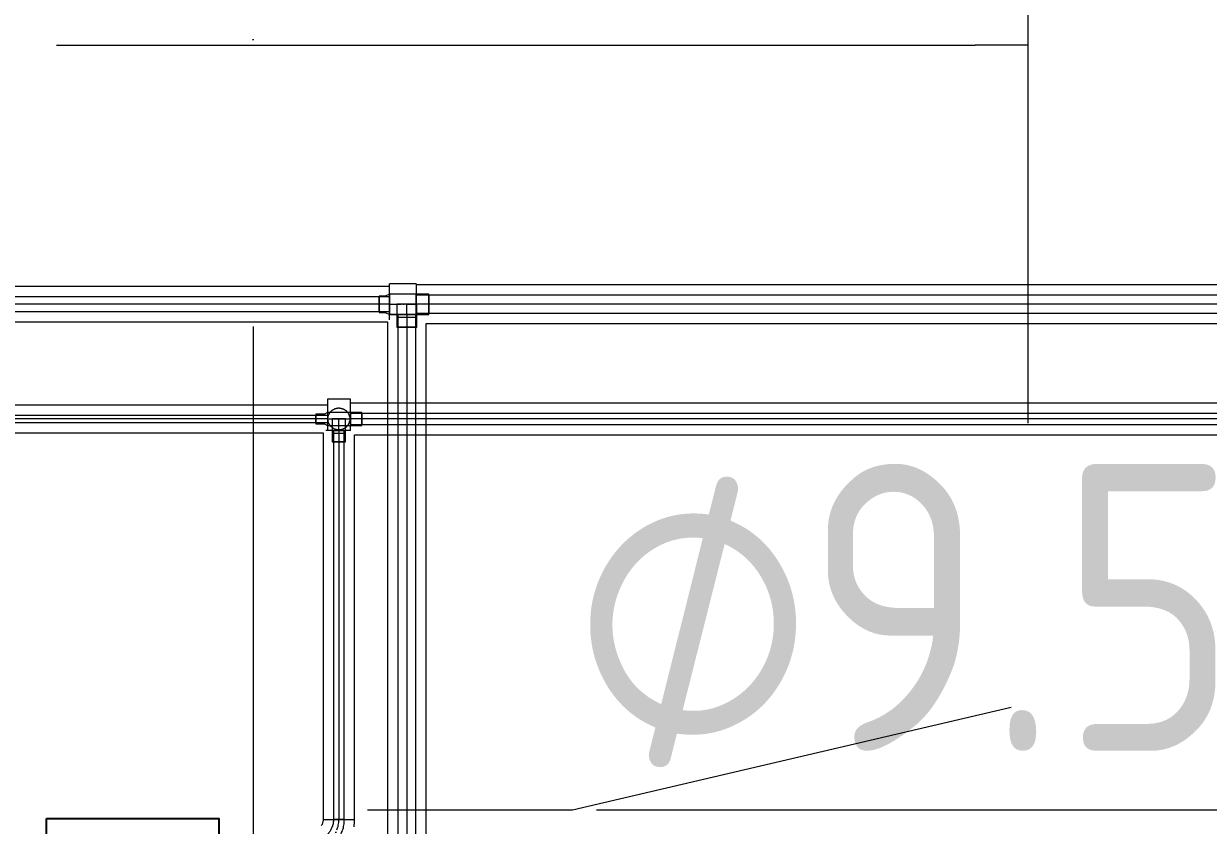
# Model space of a CAD drawing. Header units: millimetres. Extents: x -88595 to 880822, y -1054509 to -148035.
# Drawn here: x 416563 to 417595, y -273438 to -272739 of the extents above; entities that cross this region are included whole.
import ezdxf

# ---------------------------------------------------------------- set-up
doc = ezdxf.new("R2010")
doc.units = ezdxf.units.MM
for name, pattern in [('$7$ADSK_Осевая', [14, 10, -2, 0, -2]), ('$8$ADSK_Осевая', [14, 10, -2, 0, -2]), ('ADSK_Линия сетки', [25, 20, -2.5, 0, -2.5])]:
    doc.linetypes.add(name, pattern=pattern)
for name, color, linetype, lineweight in [('Изоляция', 7, 'Continuous', 18), ('Марки', 7, 'Continuous', 20), ('Оборудование', 7, 'Continuous', 18), ('Оси', 7, 'Continuous', 9), ('Трубопровод', 7, 'Continuous', 18), ('Трубопроводы', 7, 'Continuous', 18)]:
    doc.layers.add(name, color=color, linetype=linetype, lineweight=lineweight)
doc.layers.add('П4', color=1, linetype='Continuous')
doc.styles.add('$1$GOST Common_9', font='GOST_Common.ttf', dxfattribs={"width": 0.9, "height": 250})
doc.styles.add('$5$GOST Common', font='GOST_Common.ttf', dxfattribs={"width": 0.9, "height": 250})

# ---------------------------------------------------------------- blocks, each defined once
blk = doc.blocks.new('$0$ADSK_МедьПайка_Отвод-гнутая труба - Отвод _гнутая труба_-V35-В_Координация_3 этаж ОВ3')
at = {"layer": 'Трубопроводы', "color": 190, "true_color": 0x8000ff}
for p, q in [((4.8, 23.8), (-4.8, 23.8)), ((4.8, 23.8), (-4.8, 23.8)), ((-23.8, 4.8), (-23.8, -4.8)), ((-23.8, 4.8), (-23.8, -4.8))]:
    blk.add_line(p, q, dxfattribs=at)
at = {"layer": 'Трубопроводы', "color": 190, "true_color": 0x8000ff, "flags": 128}
for points in [[(-23.8, -4.8), (-22.7, -4.7), (-21.5, -4.7), (-20.4, -4.6), (-19.2, -4.4), (-18.1, -4.2), (-17, -3.9), (-15.9, -3.6), (-14.8, -3.3), (-13.7, -2.9), (-12.7, -2.5), (-11.6, -2), (-10.6, -1.5), (-9.6, -1), (-8.6, -0.4), (-7.7, 0.2), (-6.7, 0.9), (-5.8, 1.6), (-5, 2.3), (-4.1, 3.1), (-3.3, 3.9), (-2.5, 4.7), (-1.8, 5.6), (-1.1, 6.5), (-0.4, 7.4), (0.2, 8.4), (0.8, 9.3), (1.4, 10.3), (1.9, 11.4), (2.4, 12.4), (2.8, 13.5), (3.2, 14.5), (3.6, 15.6), (3.9, 16.7), (4.1, 17.8), (4.3, 18.9), (4.5, 20.1), (4.6, 21.2), (4.7, 22.3), (4.8, 23.5), (4.8, 23.8)], [(-4.8, 23.8), (-4.8, 23), (-4.8, 22.3), (-4.9, 21.5), (-5, 20.8), (-5.1, 20), (-5.3, 19.3), (-5.5, 18.5), (-5.7, 17.8), (-6, 17.1), (-6.3, 16.4), (-6.6, 15.7), (-6.9, 15), (-7.3, 14.3), (-7.7, 13.7), (-8.1, 13), (-8.5, 12.4), (-9, 11.8), (-9.5, 11.2), (-10, 10.7), (-10.5, 10.1), (-11.1, 9.6), (-11.7, 9.1), (-12.3, 8.7), (-12.9, 8.2), (-13.5, 7.8), (-14.2, 7.4), (-14.8, 7), (-15.5, 6.7), (-16.2, 6.3), (-16.9, 6.1), (-17.6, 5.8), (-18.3, 5.6), (-19.1, 5.4), (-19.8, 5.2), (-20.6, 5), (-21.3, 4.9), (-22.1, 4.8), (-22.8, 4.8), (-23.6, 4.8), (-23.8, 4.8)]]:
    blk.add_lwpolyline(points, dxfattribs=at)
blk = doc.blocks.new('$0$ADSK_M_Трубы - Диаметр_8-160846-В_Координация_3 этаж ОВ3')
at = {"layer": 'Марки'}
blk.add_line((0, 0), (8, 0), dxfattribs=at)
blk = doc.blocks.new('3 этаж')
at = {"layer": 'Оси', "linetype": 'ADSK_Линия сетки', "ltscale": 100}
blk.add_line((428643.9, 695924.5), (428643.9, 629947.7), dxfattribs=at)

msp = doc.modelspace()

# ---------------------------------------------------------------- linework, layer by layer
at = {"layer": 'Изоляция', "color": 134, "true_color": 0x00a6a6}
for p, q in [((416905.1, -272965.8), (416882.1, -272965.8)), ((416882.1, -272997.2), (416882.1, -272965.8)), ((416905.1, -272965.8), (416905.1, -272992.6)), ((417736.7, -272966.7), (416905.1, -272966.7)), ((416882.1, -272968.3), (412583.8, -272968.3)), ((416906.1, -272992.6), (416882.1, -272992.6)), ((412583.8, -272999), (416880.1, -272999)), ((416880.1, -272999), (416880.1, -273485.9)), ((416914, -273000.6), (417744, -273000.6)), ((416914, -273485.9), (416914, -273000.6))]:
    msp.add_line(p, q, dxfattribs=at)
at = {"layer": 'Изоляция', "color": 190, "true_color": 0x8000ff}
for p, q in [((416847.9, -273066.4), (416827.9, -273066.4)), ((416827.9, -273066.4), (416827.9, -273093.6)), ((416847.9, -273093.6), (416847.9, -273066.4)), ((417761.9, -273069.9), (416847.9, -273069.9)), ((416827.9, -273071.5), (412590, -273071.5)), ((412590, -273095.8), (416824.1, -273095.8)), ((416824.1, -273095.8), (416824.1, -273432.8)), ((416847.9, -273093.6), (416826.6, -273093.6)), ((416851.6, -273097.4), (417770.1, -273097.4)), ((416851.6, -273432.8), (416851.6, -273097.4)), ((416824.1, -273432.8), (416851.6, -273432.8))]:
    msp.add_line(p, q, dxfattribs=at)
at = {"layer": 'Изоляция', "color": 190, "true_color": 0x8000ff, "flags": 128}
for points in [[(416824.1, -273432.8), (416824.1, -273433.2), (416824.1, -273433.6), (416824.1, -273434), (416824, -273434.4), (416823.9, -273434.8), (416823.8, -273435.2), (416823.7, -273435.6), (416823.6, -273436), (416823.5, -273436.3), (416823.3, -273436.7), (416823.2, -273437.1), (416823, -273437.4), (416822.8, -273437.8), (416822.6, -273438.1)], [(416851.1, -273439.2), (416851.3, -273437.7), (416851.5, -273436.2), (416851.6, -273434.7), (416851.6, -273433.2), (416851.6, -273432.8)]]:
    msp.add_lwpolyline(points, dxfattribs=at)
at = {"layer": 'Марки'}
for p, q in [((417438.2, -273087.3), (417438.2, -272368.5)), ((417438.2, -272757.8), (417392.1, -272757.8)), ((417438.2, -272976.7), (417438.2, -272757.8)), ((417041.4, -273424.3), (417423.5, -273334.9)), ((416862.7, -273424.3), (417041.4, -273424.3))]:
    msp.add_line(p, q, dxfattribs=at)
at = {"layer": 'П4', "color": 1, "ltscale": 100}
msp.add_lwpolyline([(416583.3, -273431.9), (416733.3, -273431.9), (416733.3, -274056.9), (416583.3, -274056.9)], close=True, dxfattribs=at)
at = {"layer": 'Трубопровод', "color": 134, "linetype": 'Continuous', "true_color": 0x00a6a6}
for p, q in [((416882.1, -272977.3), (412583.8, -272977.3)), ((417744, -272975.7), (416905.1, -272975.7)), ((412583.8, -272990), (416882.1, -272990)), ((416889.1, -272992.6), (416889.1, -273485.9)), ((416905, -273485.9), (416905, -272992.6)), ((416905.1, -272991.6), (417744, -272991.6))]:
    msp.add_line(p, q, dxfattribs=at)
at = {"layer": 'Трубопровод', "color": 134, "true_color": 0x00a6a6}
for p, q in [((416882.1, -272983.6), (412583.8, -272983.6)), ((416882.1, -272983.6), (412583.8, -272983.6)), ((417744, -272983.6), (416905.1, -272983.6)), ((417744, -272983.6), (416905.1, -272983.6)), ((416897.1, -272992.6), (416897.1, -273485.9)), ((416897.1, -272992.6), (416897.1, -273485.9))]:
    msp.add_line(p, q, dxfattribs=at)
at = {"layer": 'Трубопровод', "color": 190, "linetype": 'Continuous', "true_color": 0x8000ff}
for p, q in [((416827.9, -273080.5), (412590, -273080.5)), ((417770.1, -273078.9), (416847.9, -273078.9)), ((412590, -273086.8), (416827.9, -273086.8)), ((416847.9, -273088.4), (417770.1, -273088.4)), ((416833.1, -273093.6), (416833.1, -273432.8)), ((416842.6, -273432.8), (416842.6, -273093.6))]:
    msp.add_line(p, q, dxfattribs=at)
at = {"layer": 'Трубопровод', "color": 190, "true_color": 0x8000ff}
for p, q in [((416827.9, -273083.6), (412590, -273083.6)), ((416827.9, -273083.6), (412590, -273083.6)), ((417770.1, -273083.6), (416847.9, -273083.6)), ((417770.1, -273083.6), (416847.9, -273083.6)), ((416837.9, -273093.6), (416837.9, -273432.8)), ((416837.9, -273093.6), (416837.9, -273432.8))]:
    msp.add_line(p, q, dxfattribs=at)
at = {"layer": 'Трубопроводы', "color": 134, "true_color": 0x00a6a6}
for p, q in [((416878.3, -272976.5), (416873.1, -272976.5)), ((416873.1, -272976.5), (416873.1, -272990.8)), ((416873.1, -272976.5), (416873.1, -272990.8)), ((416878.3, -272977.3), (416873.1, -272977.3)), ((416873.1, -272990), (416873.1, -272977.3)), ((416873.1, -272990), (416873.1, -272977.3)), ((416882.1, -272974.8), (416878.3, -272976.5)), ((416882.1, -272977.3), (416878.3, -272977.3)), ((416905.1, -272974.8), (416882.1, -272974.8)), ((416882.1, -272974.8), (416882.1, -272992.5)), ((416882.1, -272974.8), (416882.1, -272992.5)), ((416882.1, -272977.3), (416882.1, -272990)), ((416882.1, -272977.3), (416882.1, -272990)), ((416907.1, -272974.8), (416905.1, -272974.8)), ((416905.1, -272974.8), (416905.1, -272992.5)), ((416905.1, -272974.8), (416905.1, -272992.5)), ((416905.1, -272992.5), (416905.1, -272974.8)), ((416905.1, -272992.5), (416905.1, -272974.8)), ((416907.1, -272975.7), (416905.1, -272975.7)), ((416905.1, -272991.6), (416905.1, -272975.7)), ((416905.1, -272991.6), (416905.1, -272975.7)), ((416916.1, -272974.8), (416907.1, -272974.8)), ((416916.1, -272975.7), (416907.1, -272975.7)), ((416916.1, -272992.5), (416916.1, -272974.8)), ((416916.1, -272992.5), (416916.1, -272974.8)), ((416916.1, -272975.7), (416916.1, -272991.6)), ((416916.1, -272975.7), (416916.1, -272991.6)), ((416888.3, -272983.6), (416888.3, -272992.6)), ((416905.9, -272983.6), (416888.3, -272983.6)), ((416905.9, -272983.6), (416888.3, -272983.6)), ((416905.9, -272992.6), (416905.9, -272983.6)), ((416873.1, -272990), (416878.3, -272990)), ((416873.1, -272990.8), (416878.3, -272990.8)), ((416878.3, -272990), (416882.1, -272990)), ((416878.3, -272990.8), (416882.1, -272992.5)), ((416882.1, -272992.5), (416905.1, -272992.5)), ((416888.3, -272992.6), (416905.9, -272992.6)), ((416888.3, -272992.6), (416905.9, -272992.6)), ((416888.3, -272992.6), (416888.3, -273003.6)), ((416905.9, -272992.6), (416888.3, -272992.6)), ((416905.9, -272992.6), (416888.3, -272992.6)), ((416889.1, -272994.9), (416889.1, -273003.6)), ((416889.1, -272994.9), (416905, -272994.9)), ((416889.1, -272994.9), (416905, -272994.9)), ((416905, -273003.6), (416905, -272994.9)), ((416905.1, -272991.6), (416907.1, -272991.6)), ((416905.1, -272992.5), (416907.1, -272992.5)), ((416905.9, -273003.6), (416905.9, -272992.6)), ((416907.1, -272991.6), (416916.1, -272991.6)), ((416907.1, -272992.5), (416916.1, -272992.5)), ((416888.3, -273003.6), (416905.9, -273003.6)), ((416888.3, -273003.6), (416905.9, -273003.6)), ((416905, -273003.6), (416889.1, -273003.6)), ((416905, -273003.6), (416889.1, -273003.6))]:
    msp.add_line(p, q, dxfattribs=at)
at = {"layer": 'Трубопроводы', "color": 134, "linetype": '$7$ADSK_Осевая', "true_color": 0x00a6a6}
for p, q in [((416882.1, -272983.6), (416905.1, -272983.6)), ((416897.1, -272992.6), (416897.1, -272983.6))]:
    msp.add_line(p, q, dxfattribs=at)
at = {"layer": 'Трубопроводы', "color": 190, "true_color": 0x8000ff}
for p, q in [((416825.4, -273079.5), (416817.9, -273079.5)), ((416817.9, -273079.5), (416817.9, -273087.8)), ((416817.9, -273079.5), (416817.9, -273087.8)), ((416825.4, -273080.5), (416817.9, -273080.5)), ((416817.9, -273086.8), (416817.9, -273080.5)), ((416817.9, -273086.8), (416817.9, -273080.5)), ((416827.9, -273077.9), (416825.4, -273079.5)), ((416827.9, -273080.5), (416825.4, -273080.5)), ((416847.9, -273077.9), (416827.9, -273077.9)), ((416827.9, -273077.9), (416827.9, -273089.4)), ((416827.9, -273077.9), (416827.9, -273089.4)), ((416827.9, -273080.5), (416827.9, -273086.8)), ((416827.9, -273080.5), (416827.9, -273086.8)), ((416850.4, -273077.9), (416847.9, -273077.9)), ((416847.9, -273077.9), (416847.9, -273089.4)), ((416847.9, -273077.9), (416847.9, -273089.4)), ((416847.9, -273089.4), (416847.9, -273077.9)), ((416847.9, -273089.4), (416847.9, -273077.9)), ((416850.4, -273078.9), (416847.9, -273078.9)), ((416847.9, -273088.4), (416847.9, -273078.9)), ((416847.9, -273088.4), (416847.9, -273078.9)), ((416857.9, -273077.9), (416850.4, -273077.9)), ((416857.9, -273078.9), (416850.4, -273078.9)), ((416857.9, -273089.4), (416857.9, -273077.9)), ((416857.9, -273089.4), (416857.9, -273077.9)), ((416857.9, -273078.9), (416857.9, -273088.4)), ((416857.9, -273078.9), (416857.9, -273088.4)), ((416817.9, -273086.8), (416825.4, -273086.8)), ((416817.9, -273087.8), (416825.4, -273087.8)), ((416825.4, -273086.8), (416827.9, -273086.8)), ((416825.4, -273087.8), (416827.9, -273089.4)), ((416827.9, -273089.4), (416847.9, -273089.4)), ((416828.4, -273083.6), (416847.4, -273083.6)), ((416828.4, -273083.6), (416847.4, -273083.6)), ((416832.1, -273083.6), (416832.1, -273093.6)), ((416843.6, -273083.6), (416832.1, -273083.6)), ((416843.6, -273083.6), (416832.1, -273083.6)), ((416843.6, -273093.6), (416843.6, -273083.6)), ((416847.9, -273088.4), (416850.4, -273088.4)), ((416847.9, -273089.4), (416850.4, -273089.4)), ((416850.4, -273088.4), (416857.9, -273088.4)), ((416850.4, -273089.4), (416857.9, -273089.4)), ((416832.1, -273093.6), (416843.6, -273093.6)), ((416832.1, -273093.6), (416843.6, -273093.6)), ((416832.1, -273093.6), (416832.1, -273103.6)), ((416843.6, -273093.6), (416832.1, -273093.6)), ((416843.6, -273093.6), (416832.1, -273093.6)), ((416833.1, -273096.1), (416833.1, -273103.6)), ((416833.1, -273096.1), (416842.6, -273096.1)), ((416833.1, -273096.1), (416842.6, -273096.1)), ((416842.6, -273103.6), (416842.6, -273096.1)), ((416843.6, -273103.6), (416843.6, -273093.6)), ((416832.1, -273103.6), (416843.6, -273103.6)), ((416832.1, -273103.6), (416843.6, -273103.6)), ((416842.6, -273103.6), (416833.1, -273103.6)), ((416842.6, -273103.6), (416833.1, -273103.6))]:
    msp.add_line(p, q, dxfattribs=at)
at = {"layer": 'Трубопроводы', "color": 190, "linetype": '$7$ADSK_Осевая', "true_color": 0x8000ff}
for p, q in [((416827.9, -273083.6), (416847.9, -273083.6)), ((416837.9, -273093.6), (416837.9, -273083.6))]:
    msp.add_line(p, q, dxfattribs=at)
at = {"layer": 'Трубопроводы', "color": 190, "true_color": 0x8000ff, "flags": 128}
for points in [[(416828.4, -273083.6), (416828.4, -273083.3), (416828.4, -273082.9), (416828.4, -273082.5), (416828.5, -273082.1), (416828.6, -273081.8), (416828.6, -273081.4), (416828.7, -273081), (416828.8, -273080.7), (416829, -273080.3), (416829.1, -273079.9), (416829.3, -273079.6), (416829.4, -273079.3), (416829.6, -273078.9), (416829.8, -273078.6), (416830, -273078.3), (416830.2, -273078), (416830.5, -273077.7), (416830.7, -273077.4), (416831, -273077.1), (416831.3, -273076.8), (416831.5, -273076.6), (416831.8, -273076.3), (416832.1, -273076.1), (416832.4, -273075.9), (416832.7, -273075.6), (416833.1, -273075.4), (416833.4, -273075.3), (416833.7, -273075.1), (416834.1, -273074.9), (416834.4, -273074.8), (416834.8, -273074.6), (416835.2, -273074.5), (416835.5, -273074.4), (416835.9, -273074.3), (416836.3, -273074.3), (416836.6, -273074.2), (416837, -273074.2), (416837.4, -273074.1), (416837.8, -273074.1), (416838.2, -273074.1), (416838.5, -273074.2), (416838.9, -273074.2), (416839.3, -273074.2), (416839.7, -273074.3), (416840, -273074.4), (416840.4, -273074.5), (416840.8, -273074.6), (416841.1, -273074.7), (416841.5, -273074.8), (416841.8, -273075), (416842.2, -273075.2), (416842.5, -273075.3), (416842.9, -273075.5), (416843.2, -273075.7), (416843.5, -273076), (416843.8, -273076.2), (416844.1, -273076.4), (416844.4, -273076.7), (416844.6, -273076.9), (416844.9, -273077.2), (416845.2, -273077.5), (416845.4, -273077.8), (416845.6, -273078.1), (416845.8, -273078.4), (416846, -273078.7), (416846.2, -273079.1), (416846.4, -273079.4), (416846.6, -273079.8), (416846.7, -273080.1), (416846.9, -273080.5), (416847, -273080.8), (416847.1, -273081.2), (416847.2, -273081.6), (416847.2, -273081.9), (416847.3, -273082.3), (416847.4, -273082.7), (416847.4, -273083.1), (416847.4, -273083.4), (416847.4, -273083.6)], [(416847.4, -273083.6), (416847.4, -273084), (416847.4, -273084.4), (416847.3, -273084.8), (416847.3, -273085.2), (416847.2, -273085.5), (416847.1, -273085.9), (416847, -273086.3), (416846.9, -273086.6), (416846.8, -273087), (416846.7, -273087.4), (416846.5, -273087.7), (416846.3, -273088), (416846.1, -273088.4), (416846, -273088.7), (416845.7, -273089), (416845.5, -273089.3), (416845.3, -273089.6), (416845, -273089.9), (416844.8, -273090.2), (416844.5, -273090.5), (416844.2, -273090.7), (416844, -273091), (416843.7, -273091.2), (416843.3, -273091.4), (416843, -273091.7), (416842.7, -273091.9), (416842.4, -273092), (416842, -273092.2), (416841.7, -273092.4), (416841.3, -273092.5), (416841, -273092.7), (416840.6, -273092.8), (416840.2, -273092.9), (416839.9, -273093), (416839.5, -273093), (416839.1, -273093.1), (416838.7, -273093.1), (416838.4, -273093.2), (416838, -273093.2), (416837.6, -273093.2), (416837.2, -273093.1), (416836.8, -273093.1), (416836.5, -273093.1), (416836.1, -273093), (416835.7, -273092.9), (416835.4, -273092.8), (416835, -273092.7), (416834.6, -273092.6), (416834.3, -273092.5), (416833.9, -273092.3), (416833.6, -273092.1), (416833.2, -273092), (416832.9, -273091.8), (416832.6, -273091.6), (416832.3, -273091.3), (416832, -273091.1), (416831.7, -273090.9), (416831.4, -273090.6), (416831.1, -273090.4), (416830.9, -273090.1), (416830.6, -273089.8), (416830.4, -273089.5), (416830.1, -273089.2), (416829.9, -273088.9), (416829.7, -273088.6), (416829.5, -273088.2), (416829.4, -273087.9), (416829.2, -273087.5), (416829, -273087.2), (416828.9, -273086.8), (416828.8, -273086.5), (416828.7, -273086.1), (416828.6, -273085.7), (416828.5, -273085.4), (416828.5, -273085), (416828.4, -273084.6), (416828.4, -273084.2), (416828.4, -273083.9), (416828.4, -273083.6)]]:
    msp.add_lwpolyline(points, dxfattribs=at)
at = {"layer": 'Трубопроводы', "color": 190, "linetype": '$8$ADSK_Осевая', "true_color": 0x8000ff}
msp.add_arc((416814.1, -273432.8), 23.8, 270, 0, dxfattribs=at)

# ---------------------------------------------------------------- block references
at = {"layer": 'Марки', "xscale": 99.99999999999993, "yscale": 99.99999999999993, "zscale": 99.99999999999993}
for p in [(416592.1, -272757.8), (417062.2, -273424.3)]:
    msp.add_blockref('$0$ADSK_M_Трубы - Диаметр_8-160846-В_Координация_3 этаж ОВ3', p, dxfattribs=at)
at = {"layer": 'Оборудование', "color": 5, "true_color": 0x0000ff}
msp.add_blockref('3 этаж', (-11880.6, -926425.8), dxfattribs=at)
at = {"layer": 'Трубопроводы', "color": 190, "true_color": 0x8000ff}
msp.add_blockref('$0$ADSK_МедьПайка_Отвод-гнутая труба - Отвод _гнутая труба_-V35-В_Координация_3 этаж ОВ3', (416837.9, -273456.6), dxfattribs=at)

# ---------------------------------------------------------------- texts
at = {"layer": 'Марки', "lineweight": 9, "char_height": 250, "attachment_point": 1}
for s, insert, width, style in [('9.52', (417243.8, -273122.8), 663.797, '$5$GOST Common'), ('\\fGOST Common|b0|i0|c254|p34|;\\W.9;⌀', (417041.4, -273122.8), 245.316, '$1$GOST Common_9')]:
    msp.add_mtext(s, dxfattribs=dict(at, insert=insert, width=width, style=style))

doc.saveas('drawing.dxf')
